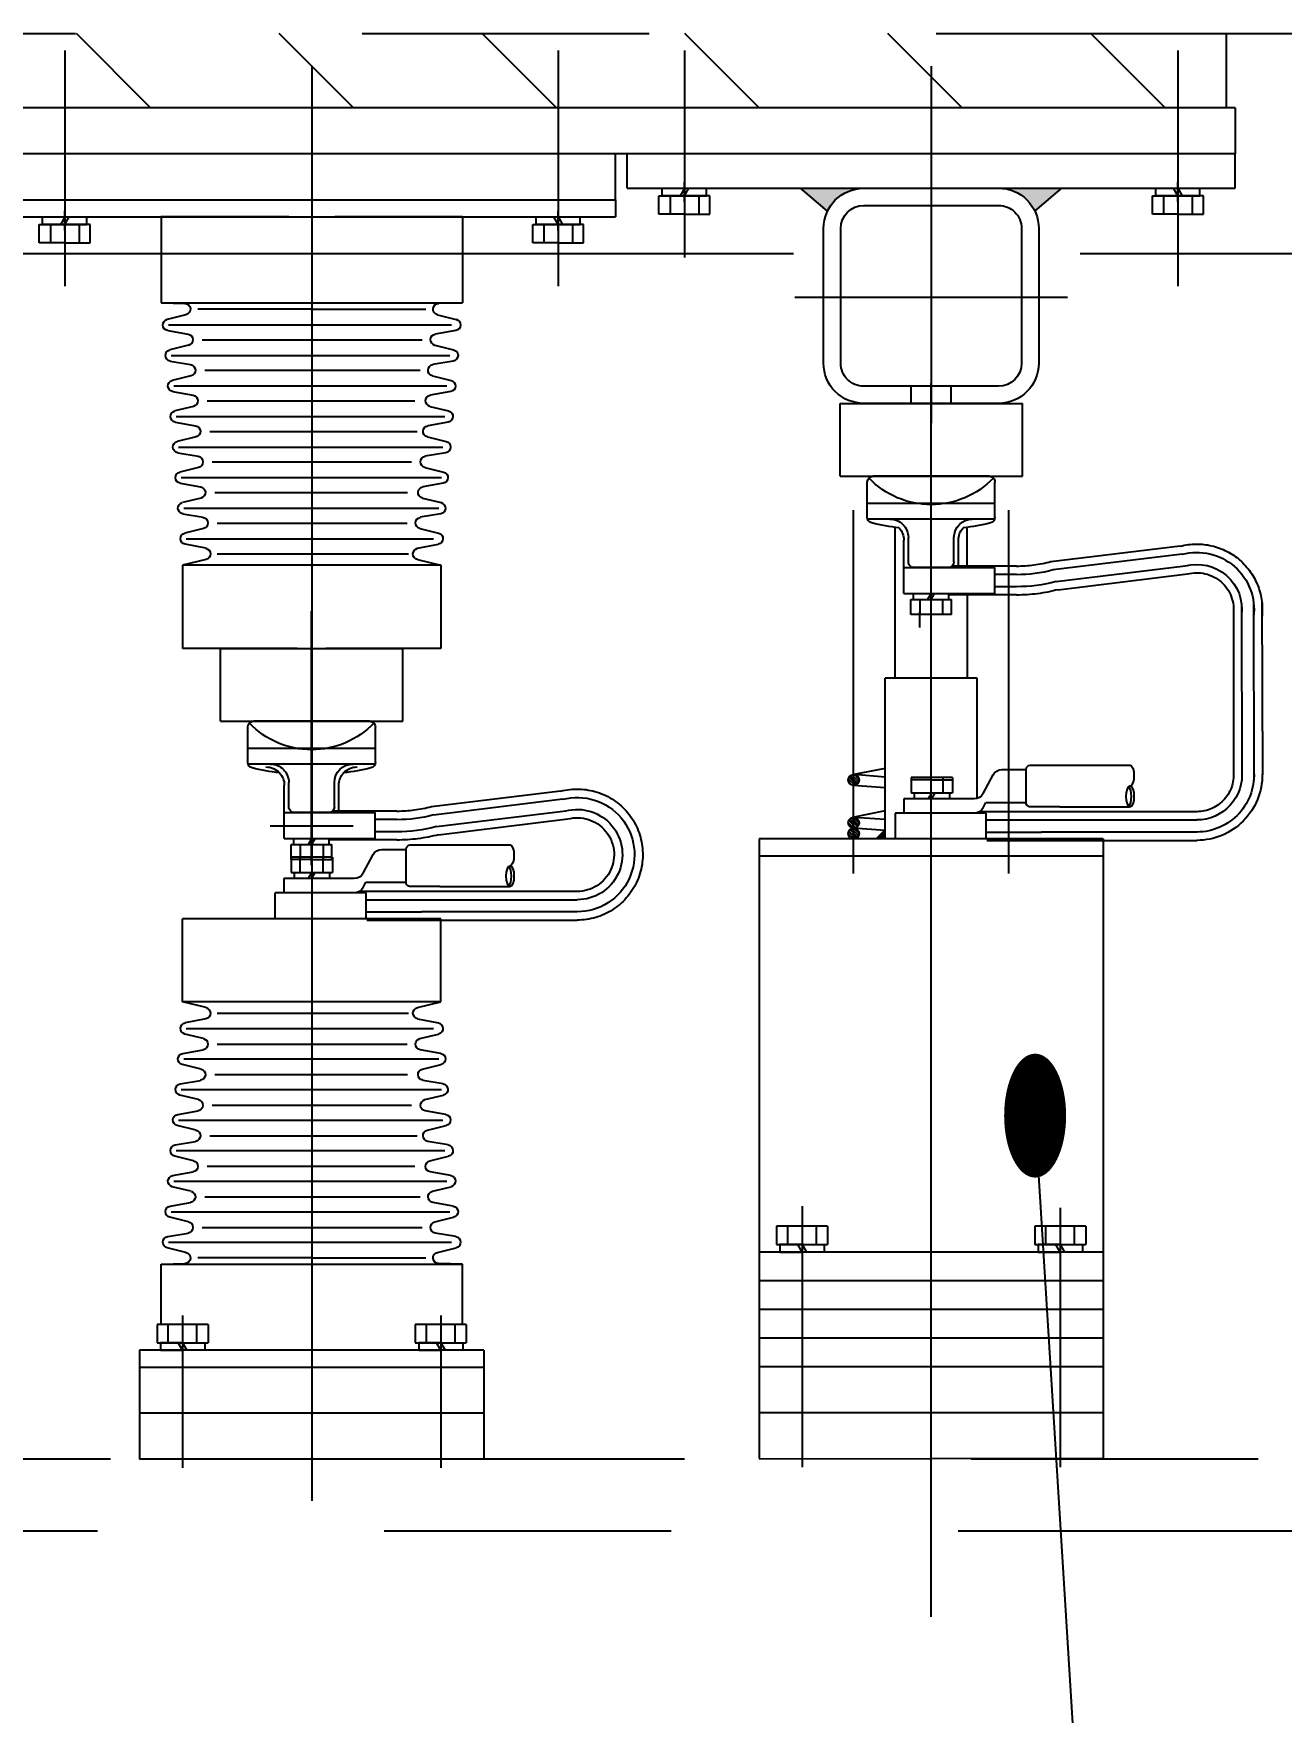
# Model space of a CAD drawing. Header units: millimetres. Extents: x 0 to 16800, y -462 to 11880.
# Drawn here: x 12037 to 12472, y 7563 to 8148 of the extents above; entities that cross this region are included whole.
import ezdxf
from ezdxf.enums import TextEntityAlignment as Align

# ---------------------------------------------------------------- set-up
doc = ezdxf.new("R2010")
doc.units = ezdxf.units.MM
doc.header["$LTSCALE"] = 400
for name, pattern in [('F', [0.75, 0.5, -0.25]), ('G', [2, 1.25, -0.25, 0.25, -0.25]), ('K', [2.5, 1.25, -0.25, 0.25, -0.25, 0.25, -0.25])]:
    doc.linetypes.add(name, pattern=pattern)
for name, color, linetype in [('01', 7, 'Continuous'), ('02', 1, 'Continuous'), ('04', 2, 'F'), ('05', 4, 'G'), ('07', 6, 'K')]:
    doc.layers.add(name, color=color, linetype=linetype)
doc.styles.get("Standard").update_dxf_attribs({"font": 'isocp', "width": 0.707, "bigfont": 'intecad.shx'})
pattern_1 = [(45, (10320.3668, 7437.4077), (-0.4490128, 0.4490128), [])]

# ---------------------------------------------------------------- blocks, each defined once
blk = doc.blocks.new('rererwer')
at = {"layer": '07', "color": 6, "linetype": 'K'}
for p, q in [((38520.37, 27235.39), (39434.37, 27235.39)), ((39815.77, 27210.09), (38453.53, 27210.09))]:
    blk.add_line(p, q, dxfattribs=at)
blk = doc.blocks.new('tfdfsdfsd')
at = {"layer": '07', "linetype": 'K'}
h = blk.add_hatch(dxfattribs=at)
h.set_pattern_fill('_USER', color=6, scale=50, angle=315, style=0, pattern_type=0)
h.set_pattern_definition([(315, (30481.223, 27548.505), (35.35534, 35.35534), [])])
h.paths.add_polyline_path([(36929.29, 33333, 0.00787), (36942.06, 33307.1), (37174.37, 33307.1), (37174.37, 33333)])
h.paths.add_polyline_path([(36942.06, 33307.1, -0.00787), (36929.29, 33333), (36107.37, 33333), (36107.37, 33307.1)])
h.paths.add_polyline_path([(38574.68, 33307.1, 0.00787), (38587.45, 33333), (38342.37, 33333), (38342.37, 33307.1)])
h.paths.add_polyline_path([(39409.37, 33307.1), (39409.37, 33333), (38587.45, 33333, -0.00787), (38574.68, 33307.1)])
at = {"layer": '07', "color": 6, "linetype": 'K'}
for p, q in [((35308.12, 33333), (40208.62, 33333)), ((39409.37, 33307.1), (39409.37, 33333)), ((39409.37, 33307.1), (37980.78, 33307.1)), ((37758.37, 33256.3), (39808.37, 33256.3))]:
    blk.add_line(p, q, dxfattribs=at)
blk = doc.blocks.new('*U142')
at = {"layer": '01'}
for p, q in [((-7.7, 2.6), (-7.7, 0)), ((0, 2.6), (-7.7, 2.6)), ((-7.7, 0), (0, 0)), ((0, 0), (-1.5, 2.6)), ((0, 2.6), (1.5, 0)), ((0, 2.6), (7.7, 2.6)), ((7.7, 0), (0, 0)), ((7.7, 2.6), (7.7, 0))]:
    blk.add_line(p, q, dxfattribs=at)
at = {"layer": '05'}
blk.add_line((0, 4.7), (0, -2.1), dxfattribs=at)
blk = doc.blocks.new('*U130')
at = {"layer": '01'}
for p, q in [((-7.7, 2.6), (-7.7, 0)), ((0, 2.6), (-7.7, 2.6)), ((-7.7, 0), (0, 0)), ((0, 0), (-1.5, 2.6)), ((0, 2.6), (1.5, 0)), ((0, 2.6), (7.7, 2.6)), ((7.7, 0), (0, 0)), ((7.7, 2.6), (7.7, 0))]:
    blk.add_line(p, q, dxfattribs=at)
at = {"layer": '05'}
blk.add_line((0, 4.7), (0, -2.1), dxfattribs=at)
blk = doc.blocks.new('RERER')
for points in [[(9217.63, 8085.82, -0.28969), (9230.27, 8093.82), (9208.27, 8093.82)], [(9289.92, 8085.82, 0.28969), (9277.27, 8093.82), (9299.27, 8093.82)], [(9269.77, 7870.22), (9269.77, 7867.02), (9272.97, 7867.02)]]:
    blk.add_hatch(color=256).paths.add_polyline_path(points)
at = {"layer": '02'}
h = blk.add_hatch(dxfattribs=at)
h.set_pattern_fill('LINE', color=256, scale=0.2, angle=45, style=0)
h.set_pattern_definition(pattern_1)
h.paths.add_polyline_path([(9280.77, 7889.44, 0.414214), (9278.89, 7887.56), (9280.77, 7887.56)])
h.paths.add_polyline_path([(9280.77, 7887.56), (9278.89, 7887.56, 0.414214), (9280.77, 7885.68)])
h.paths.add_polyline_path([(9280.77, 7889.44), (9280.77, 7887.56), (9282.65, 7887.56, 0.414214)])
h.paths.add_polyline_path([(9282.65, 7887.56), (9280.77, 7887.56), (9280.77, 7885.68, 0.414214)], flags=16)
h.paths.add_polyline_path([(9280.5, 7884.29), (9283.34, 7884.29), (9283.34, 7887.99), (9280.5, 7887.99)], flags=9)
h = blk.add_hatch(dxfattribs=at)
h.set_pattern_fill('LINE', color=256, scale=0.2, angle=45, style=0)
h.set_pattern_definition(pattern_1)
h.paths.add_polyline_path([(9280.77, 7874.54, 0.017381), (9280.64, 7874.53, 0.965832), (9280.77, 7870.78)])
h.paths.add_polyline_path([(9280.77, 7874.54), (9280.77, 7870.78, 1)])
h = blk.add_hatch(dxfattribs=at)
h.set_pattern_fill('LINE', color=256, scale=0.2, angle=45, style=0)
h.set_pattern_definition(pattern_1)
h.paths.add_polyline_path([(9280.77, 7870.77), (9280.46, 7870.75, 0.91941), (9280.77, 7867.02)])
h.paths.add_polyline_path([(9280.83, 7870.78), (9280.77, 7870.77), (9280.77, 7867.02, 0.985695)])
for p, q in [((9147.77, 8093.82), (9147.77, 8105.82)), ((9359.77, 8093.82), (9359.77, 8105.82)), ((9359.77, 8093.82), (9147.77, 8093.82)), ((9217.63, 8085.82), (9208.27, 8093.82)), ((9289.92, 8085.82), (9299.27, 8093.82)), ((9277.27, 8087.82), (9230.27, 8087.82)), ((9417.17, 8083.82), (9461.67, 8083.82)), ((9417.17, 8083.82), (9417.17, 8053.82)), ((9477.67, 8083.82), (9522.17, 8083.82)), ((9477.77, 8083.82), (9522.27, 8083.82)), ((9522.17, 8083.82), (9522.17, 8053.82)), ((9216.27, 8079.82), (9216.27, 8032.82)), ((9222.27, 8079.82), (9222.27, 8032.82)), ((9285.27, 8032.82), (9285.27, 8079.82)), ((9291.27, 8032.82), (9291.27, 8079.82)), ((9469.67, 8053.82), (9417.17, 8053.82)), ((9417.17, 8053.82), (9425.42, 8053.65)), ((9469.67, 8051.65), (9429.93, 8051.65)), ((9522.17, 8053.82), (9469.67, 8053.82)), ((9469.67, 8051.65), (9509.42, 8051.65)), ((9522.17, 8053.82), (9513.93, 8053.65)), ((9425.85, 8049.7), (9419.34, 8048.12)), ((9469.67, 8046.18), (9421, 8046.18)), ((9519.54, 8046.18), (9469.67, 8046.18)), ((9513.5, 8049.7), (9520.01, 8048.12)), ((9419.47, 8044.21), (9426.59, 8042.97)), ((9507.83, 8041), (9431.21, 8041)), ((9519.88, 8044.21), (9512.75, 8042.97)), ((9426.72, 8039.06), (9420.21, 8037.48)), ((9518.67, 8035.53), (9421.52, 8035.53)), ((9512.62, 8039.06), (9519.14, 8037.48)), ((9420.34, 8033.56), (9427.47, 8032.33)), ((9427.6, 8028.41), (9421.08, 8026.83)), ((9506.96, 8030.36), (9431.9, 8030.36)), ((9511.75, 8028.41), (9518.27, 8026.83)), ((9519.01, 8033.56), (9511.88, 8032.33)), ((9230.27, 8024.82), (9277.27, 8024.82)), ((9421.21, 8022.92), (9428.34, 8021.68)), ((9517.79, 8024.89), (9422.54, 8024.89)), ((9518.14, 8022.92), (9511.01, 8021.68)), ((9253.77, 8018.82), (9221.97, 8018.82)), ((9221.97, 7993.42), (9221.97, 8018.82)), ((9230.27, 8018.82), (9277.27, 8018.82)), ((9285.47, 8018.82), (9253.77, 8018.82)), ((9285.47, 7993.42), (9285.47, 8018.82)), ((9428.47, 8017.77), (9421.96, 8016.19)), ((9506.08, 8019.71), (9433.76, 8019.71)), ((9510.88, 8017.77), (9517.39, 8016.19)), ((9422.09, 8012.27), (9429.21, 8011.04)), ((9516.92, 8014.24), (9423.26, 8014.24)), ((9517.26, 8012.27), (9510.13, 8011.04)), ((9429.35, 8007.12), (9422.83, 8005.54)), ((9505.21, 8009.07), (9432.89, 8009.07)), ((9510, 8007.12), (9516.52, 8005.54)), ((9422.96, 8001.63), (9430.09, 8000.39)), ((9516.05, 8003.6), (9423.94, 8003.6)), ((9516.39, 8001.63), (9509.26, 8000.39)), ((9285.47, 7993.42), (9221.97, 7993.42)), ((9430.22, 7996.48), (9423.7, 7994.9)), ((9504.34, 7998.42), (9434.87, 7998.42)), ((9509.13, 7996.48), (9515.65, 7994.9)), ((9423.83, 7990.98), (9430.96, 7989.75)), ((9515.17, 7992.96), (9424.45, 7992.96)), ((9503.46, 7987.78), (9436.28, 7987.78)), ((9515.52, 7990.98), (9508.39, 7989.75)), ((9431.09, 7985.84), (9424.58, 7984.25)), ((9514.3, 7982.31), (9425.42, 7982.31)), ((9508.26, 7985.84), (9514.77, 7984.25)), ((9424.71, 7980.34), (9431.84, 7979.11)), ((9502.59, 7977.13), (9436.38, 7977.13)), ((9514.64, 7980.34), (9507.51, 7979.11)), ((9431.97, 7975.19), (9425.45, 7973.61)), ((9432.76, 7968.31), (9425.54, 7969.7)), ((9513.43, 7971.67), (9427.28, 7971.67)), ((9506.59, 7968.31), (9513.81, 7969.7)), ((9507.38, 7975.19), (9513.9, 7973.61)), ((9432.85, 7964.4), (9424.67, 7962.42)), ((9502.59, 7966.4), (9435.98, 7966.4)), ((9506.5, 7964.4), (9514.67, 7962.42)), ((9424.67, 7962.42), (9514.67, 7962.42)), ((9424.67, 7962.42), (9424.67, 7933.42)), ((9514.67, 7962.42), (9514.67, 7933.42)), ((9424.67, 7933.42), (9464.72, 7933.42)), ((9469.72, 7933.42), (9437.92, 7933.42)), ((9437.92, 7908.02), (9437.92, 7933.42)), ((9501.42, 7933.42), (9469.72, 7933.42)), ((9474.72, 7933.42), (9514.67, 7933.42)), ((9501.42, 7908.02), (9501.42, 7933.42)), ((9237.77, 7923.02), (9253.77, 7923.02)), ((9253.77, 7923.02), (9269.77, 7923.02)), ((9501.42, 7908.02), (9437.92, 7908.02)), ((9269.77, 7891.62), (9280.77, 7889.44)), ((9269.77, 7888.6), (9280.63, 7889.43)), ((9269.77, 7884.82), (9280.92, 7885.68)), ((9269.77, 7876.76), (9281.14, 7874.5)), ((9269.77, 7873.78), (9280.64, 7874.53)), ((9269.77, 7870.01), (9280.91, 7870.78)), ((9272.97, 7867.02), (9269.77, 7870.22)), ((9424.67, 7839.22), (9514.67, 7839.22)), ((9424.67, 7810.22), (9424.67, 7839.22)), ((9514.67, 7810.22), (9514.67, 7839.22)), ((9424.67, 7810.22), (9514.67, 7810.22)), ((9432.85, 7808.23), (9424.67, 7810.22)), ((9502.59, 7806.24), (9435.98, 7806.24)), ((9506.5, 7808.23), (9514.67, 7810.22)), ((9432.76, 7804.33), (9425.54, 7802.93)), ((9513.43, 7800.97), (9427.28, 7800.97)), ((9506.59, 7804.33), (9513.81, 7802.93)), ((9431.97, 7797.44), (9425.45, 7799.02)), ((9502.59, 7795.5), (9436.38, 7795.5)), ((9507.38, 7797.44), (9513.9, 7799.02)), ((9431.09, 7786.8), (9424.58, 7788.38)), ((9424.71, 7792.29), (9431.84, 7793.53)), ((9514.3, 7790.32), (9425.42, 7790.32)), ((9514.64, 7792.29), (9507.51, 7793.53)), ((9508.26, 7786.8), (9514.77, 7788.38)), ((9423.83, 7781.65), (9430.96, 7782.88)), ((9503.46, 7784.86), (9436.28, 7784.86)), ((9515.52, 7781.65), (9508.39, 7782.88)), ((9430.22, 7776.15), (9423.7, 7777.74)), ((9515.17, 7779.68), (9424.45, 7779.68)), ((9509.13, 7776.15), (9515.65, 7777.74)), ((9422.96, 7771.01), (9430.09, 7772.24)), ((9504.34, 7774.21), (9434.87, 7774.21)), ((9516.39, 7771.01), (9509.26, 7772.24)), ((9429.35, 7765.51), (9422.83, 7767.09)), ((9516.05, 7769.03), (9423.94, 7769.03)), ((9510, 7765.51), (9516.52, 7767.09)), ((9422.09, 7760.36), (9429.21, 7761.6)), ((9505.21, 7763.57), (9432.89, 7763.57)), ((9517.26, 7760.36), (9510.13, 7761.6)), ((9428.47, 7754.86), (9421.96, 7756.45)), ((9516.92, 7758.39), (9423.26, 7758.39)), ((9510.88, 7754.86), (9517.39, 7756.45)), ((9421.21, 7749.72), (9428.34, 7750.95)), ((9517.79, 7747.75), (9422.54, 7747.75)), ((9506.08, 7752.92), (9433.76, 7752.92)), ((9518.14, 7749.72), (9511.01, 7750.95)), ((9427.6, 7744.22), (9421.08, 7745.8)), ((9506.96, 7742.28), (9431.9, 7742.28)), ((9511.75, 7744.22), (9518.27, 7745.8)), ((9420.34, 7739.07), (9427.47, 7740.31)), ((9518.67, 7737.1), (9421.52, 7737.1)), ((9519.01, 7739.07), (9511.88, 7740.31)), ((9426.72, 7733.58), (9420.21, 7735.16)), ((9507.83, 7731.63), (9431.21, 7731.63)), ((9512.62, 7733.58), (9519.14, 7735.16)), ((9425.85, 7722.93), (9419.34, 7724.51)), ((9419.47, 7728.43), (9426.59, 7729.66)), ((9469.67, 7726.46), (9421, 7726.46)), ((9519.54, 7726.46), (9469.67, 7726.46)), ((9519.88, 7728.43), (9512.75, 7729.66)), ((9513.5, 7722.93), (9520.01, 7724.51)), ((9417.17, 7718.82), (9425.42, 7718.99)), ((9469.67, 7718.82), (9417.17, 7718.82)), ((9417.17, 7697.82), (9417.17, 7718.82)), ((9469.67, 7720.99), (9429.93, 7720.99)), ((9469.67, 7720.99), (9509.42, 7720.99)), ((9522.17, 7718.82), (9469.67, 7718.82)), ((9522.17, 7718.82), (9513.93, 7718.99)), ((9522.17, 7697.82), (9522.17, 7718.82)), ((9417.17, 7688.82), (9461.67, 7688.82)), ((9477.67, 7688.82), (9522.17, 7688.82))]:
    blk.add_line(p, q)
at = {"ltscale": 0.75}
for p, q in [((9224, 7959.22), (9231.6, 7959.22)), ((9263.3, 7961.62), (9231.6, 7961.62)), ((9231.6, 7955.02), (9224, 7955.02)), ((9263.3, 7952.62), (9231.6, 7952.62)), ((9202.91, 7892.72), (9184.42, 7892.72)), ((9219.25, 7892.72), (9202.91, 7892.72)), ((9220.65, 7879.61), (9220.65, 7891.32)), ((9229.11, 7891.18), (9220.65, 7891.18)), ((9235.68, 7882.86), (9232.2, 7889.34)), ((9208.93, 7878.21), (9184.42, 7878.21)), ((9208.93, 7878.21), (9219.25, 7878.21)), ((9234.66, 7879.75), (9220.65, 7879.75)), ((9234.57, 7876.02), (9266.27, 7876.02)), ((9235.68, 7877.86), (9234.66, 7879.75)), ((9238.76, 7881.02), (9263.35, 7881.02)), ((9263.35, 7881.02), (9263.35, 7876.02)), ((9479.25, 7876.22), (9447.55, 7876.22)), ((9234.57, 7873.62), (9215.31, 7873.62)), ((9439.95, 7873.82), (9447.55, 7873.82)), ((9234.57, 7869.42), (9215.31, 7869.42)), ((9419.01, 7864.92), (9400.52, 7864.92)), ((9435.35, 7864.92), (9419.01, 7864.92)), ((9447.55, 7869.62), (9439.95, 7869.62)), ((9479.25, 7867.22), (9447.55, 7867.22)), ((9436.75, 7851.81), (9436.75, 7863.52)), ((9445.21, 7863.38), (9436.75, 7863.38)), ((9451.78, 7855.06), (9448.3, 7861.54)), ((9454.86, 7853.22), (9479.45, 7853.22)), ((9479.45, 7853.22), (9479.45, 7848.22)), ((9425.03, 7850.41), (9400.52, 7850.41)), ((9425.03, 7850.41), (9435.35, 7850.41)), ((9450.76, 7851.95), (9436.75, 7851.95)), ((9450.67, 7848.22), (9482.37, 7848.22)), ((9451.78, 7850.06), (9450.76, 7851.95)), ((9450.67, 7845.82), (9431.41, 7845.82)), ((9450.67, 7841.62), (9431.41, 7841.62))]:
    blk.add_line(p, q, dxfattribs=at)
for centre, radius, start, end in [((9230.27, 8079.82), 14, 90, 180), ((9277.27, 8079.82), 14, 0, 90), ((9230.27, 8079.82), 8, 90, 180), ((9277.27, 8079.82), 8, 0, 90), ((9425.38, 8051.65), 2, 283.64408, 88.81524), ((9513.97, 8051.65), 2, 91.18476, 256.35592), ((9419.81, 8046.18), 2, 103.64408, 260.17161), ((9519.54, 8046.18), 2, 279.82839, 76.35592), ((9426.25, 8041), 2, 283.64408, 80.17161), ((9513.1, 8041), 2, 99.82839, 256.35592), ((9420.68, 8035.53), 2, 103.64408, 260.17161), ((9518.67, 8035.53), 2, 279.82839, 76.35592), ((9230.27, 8032.82), 14, 180, 270), ((9230.27, 8032.82), 8, 180, 270), ((9277.27, 8032.82), 14, 270, 0), ((9277.27, 8032.82), 8, 270, 0), ((9427.13, 8030.36), 2, 283.64408, 80.17161), ((9512.22, 8030.36), 2, 99.82839, 256.35592), ((9421.56, 8024.89), 2, 103.64408, 260.17161), ((9517.79, 8024.89), 2, 279.82839, 76.35592), ((9428, 8019.71), 2, 283.64408, 80.17161), ((9511.35, 8019.71), 2, 99.82839, 256.35592), ((9422.43, 8014.24), 2, 103.64408, 260.17161), ((9428.87, 8009.07), 2, 283.64408, 80.17161), ((9510.48, 8009.07), 2, 99.82839, 256.35592), ((9516.92, 8014.24), 2, 279.82839, 76.35592), ((9423.3, 8003.6), 2, 103.64408, 260.17161), ((9516.05, 8003.6), 2, 279.82839, 76.35592), ((9429.75, 7998.42), 2, 283.64408, 80.17161), ((9509.6, 7998.42), 2, 99.82839, 256.35592), ((9424.18, 7992.96), 2, 103.64408, 260.17161), ((9515.17, 7992.96), 2, 279.82839, 76.35592), ((9430.62, 7987.78), 2, 283.64408, 80.17161), ((9508.73, 7987.78), 2, 99.82839, 256.35592), ((9425.05, 7982.31), 2, 103.64408, 260.17161), ((9514.3, 7982.31), 2, 279.82839, 76.35592), ((9431.49, 7977.13), 2, 283.64408, 80.17161), ((9507.86, 7977.13), 2, 99.82839, 256.35592), ((9425.92, 7971.67), 2, 103.64408, 259.07308), ((9513.43, 7971.67), 2, 280.92692, 76.35592), ((9432.38, 7966.35), 2, 283.64408, 79.07308), ((9506.97, 7966.35), 2, 100.92692, 256.35592), ((9280.77, 7887.56), 1.88, 270, 90), ((9280.77, 7872.66), 1.88, 270, 93.98306), ((9280.77, 7868.9), 1.88, 270, 88.34903), ((9432.38, 7806.29), 2, 280.92692, 76.35592), ((9506.97, 7806.29), 2, 103.64408, 259.07308), ((9425.92, 7800.97), 2, 100.92692, 256.35592), ((9513.43, 7800.97), 2, 283.64408, 79.07308), ((9431.49, 7795.5), 2, 279.82839, 76.35592), ((9507.86, 7795.5), 2, 103.64408, 260.17161), ((9425.05, 7790.32), 2, 99.82839, 256.35592), ((9514.3, 7790.32), 2, 283.64408, 80.17161), ((9430.62, 7784.86), 2, 279.82839, 76.35592), ((9508.73, 7784.86), 2, 103.64408, 260.17161), ((9424.18, 7779.68), 2, 99.82839, 256.35592), ((9515.17, 7779.68), 2, 283.64408, 80.17161), ((9423.3, 7769.03), 2, 99.82839, 256.35592), ((9429.75, 7774.21), 2, 279.82839, 76.35592), ((9509.6, 7774.21), 2, 103.64408, 260.17161), ((9516.05, 7769.03), 2, 283.64408, 80.17161), ((9428.87, 7763.57), 2, 279.82839, 76.35592), ((9510.48, 7763.57), 2, 103.64408, 260.17161), ((9422.43, 7758.39), 2, 99.82839, 256.35592), ((9516.92, 7758.39), 2, 283.64408, 80.17161), ((9428, 7752.92), 2, 279.82839, 76.35592), ((9511.35, 7752.92), 2, 103.64408, 260.17161), ((9421.56, 7747.75), 2, 99.82839, 256.35592), ((9517.79, 7747.75), 2, 283.64408, 80.17161), ((9427.13, 7742.28), 2, 279.82839, 76.35592), ((9512.22, 7742.28), 2, 103.64408, 260.17161), ((9420.68, 7737.1), 2, 99.82839, 256.35592), ((9518.67, 7737.1), 2, 283.64408, 80.17161), ((9426.25, 7731.63), 2, 279.82839, 76.35592), ((9513.1, 7731.63), 2, 103.64408, 260.17161), ((9419.81, 7726.46), 2, 99.82839, 256.35592), ((9519.54, 7726.46), 2, 283.64408, 80.17161), ((9425.38, 7720.99), 2, 271.18476, 76.35592), ((9513.97, 7720.99), 2, 103.64408, 268.81524)]:
    blk.add_arc(centre, radius, start, end)
for centre, radius, start, end in [((9161.18, 7946.96), 19.94, 75.27176, 187.21158), ((9161.18, 7946.96), 15.74, 75.27176, 187.2613), ((9224, 8009.12), 50, 255.27176, 270), ((9224, 8009.12), 54.2, 255.27176, 270), ((9161.18, 7889.36), 19.94, 174.64923, 270), ((9161.18, 7889.36), 15.74, 174.30264, 270), ((9219.25, 7891.32), 1.4, 0, 90), ((9229.11, 7887.68), 3.5, 28.27589, 90), ((9238.76, 7884.52), 3.5, 208.27589, 270), ((9219.25, 7879.61), 1.4, 270, 0), ((9238.76, 7879.52), 3.5, 208.27589, 270), ((9377.13, 7861.56), 19.94, 75.27176, 270), ((9377.13, 7861.56), 15.74, 75.27176, 270), ((9439.95, 7923.72), 54.2, 255.27176, 270), ((9439.95, 7923.72), 50, 255.27176, 270), ((9435.35, 7863.52), 1.4, 0, 90), ((9445.21, 7859.88), 3.5, 28.27589, 90), ((9454.86, 7856.72), 3.5, 208.27589, 270), ((9435.35, 7851.81), 1.4, 270, 0), ((9454.86, 7851.72), 3.5, 208.27589, 270)]:
    blk.add_arc(centre, radius, start, end, dxfattribs=at)
for centre in [(9184.42, 7889.09), (9400.52, 7861.29)]:
    blk.add_ellipse(centre, major_axis=(0, -3.63), ratio=0.371048, start_param=3.141593, end_param=6.283185, dxfattribs=at)
at = {"ltscale": 0.75, "extrusion": (0, 0, -1)}
for centre in [(9184.42, 7881.84), (9400.52, 7854.04)]:
    blk.add_ellipse(centre, major_axis=(0, -3.63), ratio=0.371048, dxfattribs=at)
for centre in [(9185.31, 7881.84), (9401.41, 7854.04)]:
    blk.add_ellipse(centre, major_axis=(0, 3.63), ratio=0.371048, start_param=3.48017, end_param=5.944608, dxfattribs=at)
at = {"layer": '01', "color": 7, "linetype": 'Continuous'}
for p, q in [((9147.77, 8121.82), (10223.77, 8121.82)), ((9147.77, 8105.82), (10007.77, 8105.82)), ((9363.77, 8089.82), (9363.77, 8105.82)), ((9469.77, 8089.82), (9363.77, 8089.82)), ((9575.77, 8089.82), (9469.77, 8089.82)), ((9469.77, 8083.82), (9363.77, 8083.82)), ((9575.77, 8083.82), (9469.77, 8083.82)), ((9231.52, 7983.89), (9276.02, 7983.89)), ((9231.61, 7978.52), (9275.94, 7978.52)), ((9241.27, 7962.12), (9241.27, 7975.6)), ((9266.27, 7923.02), (9266.27, 7975.6)), ((9245.82, 7963.62), (9245.82, 7972.12)), ((9261.72, 7963.62), (9261.72, 7972.12)), ((9247.82, 7961.62), (9259.72, 7961.62)), ((9241.27, 7952.12), (9241.27, 7923.02)), ((9237.77, 7881.16), (9237.77, 7923.02)), ((9269.77, 7867.02), (9269.77, 7923.02)), ((9447.47, 7898.49), (9491.97, 7898.49)), ((9447.56, 7893.12), (9491.89, 7893.12)), ((9461.77, 7878.22), (9461.77, 7886.72)), ((9477.67, 7878.22), (9477.67, 7886.72)), ((9463.77, 7876.22), (9475.67, 7876.22))]:
    blk.add_line(p, q, dxfattribs=at)
at = {"layer": '01'}
for p, q in [((9147.77, 8121.82), (9147.77, 8105.82)), ((9160.07, 8091.22), (9160.07, 8093.82)), ((9167.77, 8093.82), (9166.27, 8091.22)), ((9167.77, 8091.22), (9169.28, 8093.82)), ((9175.47, 8091.22), (9175.47, 8093.82)), ((9332.07, 8091.22), (9332.07, 8093.82)), ((9339.77, 8091.22), (9338.27, 8093.82)), ((9339.77, 8093.82), (9341.28, 8091.22)), ((9347.47, 8091.22), (9347.47, 8093.82)), ((9158.89, 8091.22), (9167.77, 8091.22)), ((9158.89, 8084.82), (9158.89, 8091.22)), ((9167.77, 8091.22), (9160.07, 8091.22)), ((9162.77, 8091.22), (9162.77, 8084.82)), ((9167.77, 8091.22), (9175.47, 8091.22)), ((9176.66, 8091.22), (9167.77, 8091.22)), ((9172.77, 8091.22), (9172.77, 8084.82)), ((9176.66, 8084.82), (9176.66, 8091.22)), ((9330.89, 8091.22), (9339.77, 8091.22)), ((9330.89, 8084.82), (9330.89, 8091.22)), ((9339.77, 8091.22), (9332.07, 8091.22)), ((9334.77, 8091.22), (9334.77, 8084.82)), ((9348.66, 8091.22), (9339.77, 8091.22)), ((9339.77, 8091.22), (9347.47, 8091.22)), ((9344.77, 8091.22), (9344.77, 8084.82)), ((9348.66, 8084.82), (9348.66, 8091.22)), ((9363.77, 8089.82), (9363.77, 8083.82)), ((9167.77, 8084.82), (9158.89, 8084.82)), ((9167.77, 8084.82), (9176.66, 8084.82)), ((9339.77, 8084.82), (9330.89, 8084.82)), ((9339.77, 8084.82), (9348.66, 8084.82)), ((9374.89, 8074.82), (9374.89, 8081.22)), ((9374.89, 8081.22), (9383.77, 8081.22)), ((9376.07, 8081.22), (9376.07, 8083.82)), ((9383.77, 8081.22), (9376.07, 8081.22)), ((9378.77, 8081.22), (9378.77, 8074.82)), ((9383.77, 8083.82), (9382.27, 8081.22)), ((9383.77, 8081.22), (9385.28, 8083.82)), ((9392.66, 8081.22), (9383.77, 8081.22)), ((9383.77, 8081.22), (9391.47, 8081.22)), ((9388.77, 8081.22), (9388.77, 8074.82)), ((9391.47, 8081.22), (9391.47, 8083.82)), ((9392.66, 8074.82), (9392.66, 8081.22)), ((9546.89, 8081.22), (9555.77, 8081.22)), ((9546.89, 8074.82), (9546.89, 8081.22)), ((9548.07, 8081.22), (9548.07, 8083.82)), ((9555.77, 8081.22), (9548.07, 8081.22)), ((9550.77, 8081.22), (9550.77, 8074.82)), ((9555.77, 8081.22), (9554.27, 8083.82)), ((9555.77, 8083.82), (9557.28, 8081.22)), ((9555.77, 8081.22), (9563.47, 8081.22)), ((9564.66, 8081.22), (9555.77, 8081.22)), ((9560.77, 8081.22), (9560.77, 8074.82)), ((9563.47, 8081.22), (9563.47, 8083.82)), ((9564.66, 8074.82), (9564.66, 8081.22)), ((9383.77, 8074.82), (9374.89, 8074.82)), ((9383.77, 8074.82), (9392.66, 8074.82)), ((9555.77, 8074.82), (9546.89, 8074.82)), ((9555.77, 8074.82), (9564.66, 8074.82)), ((9233.52, 7993.42), (9274.02, 7993.42)), ((9231.52, 7979.09), (9231.52, 7991.42)), ((9276.02, 7979.09), (9276.02, 7991.42)), ((9244.27, 7962.12), (9244.27, 7971.12)), ((9263.27, 7957.72), (9263.27, 7971.12)), ((9166.25, 7966.25), (9211.29, 7960.76)), ((9210.22, 7956.7), (9165.18, 7962.19)), ((9141.4, 7949.52), (9141.32, 7887.55)), ((9145.56, 7948.98), (9145.51, 7887.83)), ((9246.67, 7945.22), (9260.87, 7945.22)), ((9447.47, 7893.69), (9447.47, 7906.02)), ((9449.47, 7908.02), (9489.97, 7908.02)), ((9491.97, 7893.69), (9491.97, 7906.02)), ((9460.22, 7876.72), (9460.22, 7885.72)), ((9479.22, 7872.32), (9479.22, 7885.72)), ((9266.27, 7876.02), (9266.27, 7867.02)), ((9426.17, 7871.3), (9381.13, 7876.79)), ((9382.2, 7880.85), (9427.24, 7875.36)), ((9215.31, 7873.62), (9161.03, 7873.62)), ((9161.03, 7869.42), (9215.31, 7869.42)), ((9193.77, 7867.02), (9193.77, 7651.02)), ((9193.77, 7867.02), (9313.77, 7867.02)), ((9313.77, 7867.02), (9313.77, 7651.02)), ((9193.77, 7861.02), (9313.77, 7861.02)), ((9431.41, 7845.82), (9377.13, 7845.82)), ((9377.13, 7841.62), (9431.41, 7841.62)), ((9193.77, 7723.02), (9313.77, 7723.02)), ((9193.77, 7713.02), (9313.77, 7713.02)), ((9193.77, 7703.02), (9313.77, 7703.02)), ((9193.77, 7693.02), (9313.77, 7693.02)), ((9409.67, 7688.82), (9529.67, 7688.82)), ((9409.67, 7688.82), (9409.67, 7650.82)), ((9529.67, 7688.82), (9529.67, 7650.82)), ((9193.77, 7683.02), (9313.77, 7683.02)), ((9409.67, 7682.82), (9529.67, 7682.82)), ((9193.77, 7667.02), (9313.77, 7667.02)), ((9409.67, 7666.82), (9529.67, 7666.82)), ((9193.77, 7651.02), (9313.77, 7650.82)), ((9409.67, 7650.82), (9529.67, 7650.82))]:
    blk.add_line(p, q, dxfattribs=at)
at = {"layer": '01', "ltscale": 0.75}
for p, q in [((9231.6, 7952.62), (9231.6, 7961.62)), ((9263.3, 7952.62), (9263.3, 7961.62)), ((9247.62, 7950.52), (9247.62, 7952.62)), ((9253.77, 7950.52), (9252.56, 7952.62)), ((9253.77, 7952.62), (9254.99, 7950.52)), ((9259.92, 7950.52), (9259.92, 7952.62)), ((9260.87, 7950.52), (9246.67, 7950.52)), ((9246.67, 7945.22), (9246.67, 7950.52)), ((9249.77, 7950.52), (9249.77, 7945.22)), ((9257.77, 7950.52), (9257.77, 7945.22)), ((9260.87, 7945.22), (9260.87, 7950.52)), ((9257.72, 7940.72), (9257.72, 7946.02)), ((9246.38, 7888.42), (9246.38, 7883.12)), ((9246.38, 7888.42), (9260.76, 7888.42)), ((9249.57, 7883.12), (9249.57, 7888.42)), ((9260.76, 7888.42), (9260.76, 7883.12)), ((9260.76, 7883.12), (9246.38, 7883.12)), ((9253.62, 7887.62), (9246.52, 7887.62)), ((9247.42, 7883.12), (9247.42, 7881.02)), ((9253.57, 7881.02), (9252.36, 7883.12)), ((9253.57, 7883.12), (9254.79, 7881.02)), ((9253.62, 7887.62), (9260.72, 7887.62)), ((9259.72, 7883.12), (9259.72, 7881.02)), ((9234.57, 7867.02), (9234.57, 7876.02)), ((9447.55, 7867.22), (9447.55, 7876.22)), ((9479.25, 7867.22), (9479.25, 7876.22)), ((9476.82, 7865.12), (9462.62, 7865.12)), ((9462.62, 7859.82), (9462.62, 7865.12)), ((9463.57, 7865.12), (9463.57, 7867.22)), ((9465.72, 7865.12), (9465.72, 7859.82)), ((9469.72, 7865.12), (9468.51, 7867.22)), ((9469.72, 7867.22), (9470.94, 7865.12)), ((9473.72, 7865.12), (9473.72, 7859.82)), ((9475.87, 7865.12), (9475.87, 7867.22)), ((9476.82, 7859.82), (9476.82, 7865.12)), ((9462.48, 7860.62), (9476.86, 7860.62)), ((9462.48, 7860.62), (9462.48, 7855.32)), ((9469.72, 7859.82), (9462.62, 7859.82)), ((9465.67, 7855.32), (9465.67, 7860.62)), ((9469.72, 7859.82), (9476.82, 7859.82)), ((9473.67, 7855.32), (9473.67, 7860.62)), ((9476.86, 7860.62), (9476.86, 7855.32)), ((9476.86, 7855.32), (9462.48, 7855.32)), ((9463.52, 7855.32), (9463.52, 7853.22)), ((9469.67, 7853.22), (9468.46, 7855.32)), ((9469.67, 7855.32), (9470.89, 7853.22)), ((9475.82, 7855.32), (9475.82, 7853.22)), ((9450.67, 7839.22), (9450.67, 7848.22)), ((9482.37, 7839.22), (9482.37, 7848.22)), ((9199.89, 7732.02), (9217.66, 7732.02)), ((9199.89, 7732.02), (9199.89, 7725.62)), ((9203.77, 7725.62), (9203.77, 7732.02)), ((9213.77, 7725.62), (9213.77, 7732.02)), ((9217.66, 7732.02), (9217.66, 7725.62)), ((9289.89, 7732.02), (9289.89, 7725.62)), ((9289.89, 7732.02), (9307.66, 7732.02)), ((9293.77, 7725.62), (9293.77, 7732.02)), ((9303.77, 7725.62), (9303.77, 7732.02)), ((9307.66, 7732.02), (9307.66, 7725.62)), ((9217.66, 7725.62), (9199.89, 7725.62)), ((9307.66, 7725.62), (9289.89, 7725.62)), ((9415.79, 7697.82), (9433.56, 7697.82)), ((9415.79, 7697.82), (9415.79, 7691.42)), ((9419.67, 7691.42), (9419.67, 7697.82)), ((9429.67, 7691.42), (9429.67, 7697.82)), ((9433.56, 7697.82), (9433.56, 7691.42)), ((9505.79, 7697.82), (9505.79, 7691.42)), ((9505.79, 7697.82), (9523.56, 7697.82)), ((9509.67, 7691.42), (9509.67, 7697.82)), ((9519.67, 7691.42), (9519.67, 7697.82)), ((9523.56, 7697.82), (9523.56, 7691.42)), ((9433.56, 7691.42), (9415.79, 7691.42)), ((9523.56, 7691.42), (9505.79, 7691.42))]:
    blk.add_line(p, q, dxfattribs=at)
at = {"layer": '01'}
for centre, radius, start, end in [((9233.52, 7991.42), 2, 90, 180), ((9274.02, 7991.42), 2, 0, 90), ((9253.77, 8013.51), 29.98, 223.67424, 316.32576), ((9233.52, 7979.09), 2, 180, 256.73965), ((9253.77, 8065.02), 90.28, 256.73965, 262.89454), ((9253.77, 8065.02), 90.28, 277.10546, 283.26035), ((9274.02, 7979.09), 2, 283.26035, 0), ((9269.67, 7971.12), 6.4, 137.68299, 180), ((9449.47, 7906.02), 2, 90, 180), ((9469.72, 7928.11), 29.98, 223.67424, 316.32576), ((9489.97, 7906.02), 2, 0, 90), ((9449.47, 7893.69), 2, 180, 256.73965), ((9489.97, 7893.69), 2, 283.26035, 0), ((9469.72, 7979.62), 90.28, 256.73965, 262.89454), ((9485.62, 7885.72), 6.4, 137.68299, 180), ((9469.72, 7979.62), 90.28, 277.10546, 283.26035)]:
    blk.add_arc(centre, radius, start, end, dxfattribs=at)
at = {"layer": '01', "color": 7, "linetype": 'Continuous'}
for centre, radius, start, end in [((9239.42, 7972.12), 6.4, 0, 90), ((9268.12, 7972.12), 6.4, 90, 180), ((9237.87, 7971.12), 6.4, 0, 42.31701), ((9247.82, 7963.62), 2, 180, 270), ((9259.72, 7963.62), 2, 270, 0), ((9280.77, 7887.56), 1.88, 90, 270), ((9453.82, 7885.72), 6.4, 42.31701, 90), ((9455.37, 7886.72), 6.4, 0, 90), ((9453.82, 7885.72), 6.4, 0, 42.31701), ((9484.07, 7886.72), 6.4, 90, 180), ((9485.62, 7885.72), 6.4, 90, 137.68299), ((9463.77, 7878.22), 2, 180, 270), ((9475.67, 7878.22), 2, 270, 0), ((9280.77, 7872.66), 1.88, 91.65097, 270), ((9280.77, 7868.9), 1.88, 91.65097, 270)]:
    blk.add_arc(centre, radius, start, end, dxfattribs=at)
at = {"layer": '04', "color": 2, "linetype": 'F'}
for p, q in [((9246.77, 8018.82), (9246.77, 8024.82)), ((9260.77, 8018.82), (9260.77, 8024.82))]:
    blk.add_line(p, q, dxfattribs=at)
at = {"layer": '05', "color": 142, "linetype": 'G'}
for p, q in [((9167.77, 8141.82), (9167.77, 8059.67)), ((9383.77, 8141.82), (9383.77, 8059.67)), ((9226.74, 7855.01), (9226.74, 7981.62)), ((9280.81, 7855.01), (9280.81, 7981.62))]:
    blk.add_line(p, q, dxfattribs=at)
at = {"layer": '05'}
for p, q in [((9339.77, 8141.82), (9339.77, 8069.67)), ((9555.77, 8141.82), (9555.77, 8059.67)), ((9167.77, 8089.12), (9167.77, 8095.91)), ((9339.77, 8089.12), (9339.77, 8095.91)), ((9383.77, 8079.12), (9383.77, 8085.91)), ((9555.77, 8079.12), (9555.77, 8085.91)), ((9469.72, 7905.26), (9469.72, 7946.36)), ((9469.67, 7845.02), (9469.67, 7833.02))]:
    blk.add_line(p, q, dxfattribs=at)
at = {"layer": '05', "color": 4, "linetype": 'G'}
for p, q in [((9253.77, 8136.31), (9253.77, 8011.89)), ((9469.67, 8136.31), (9469.67, 7614.91)), ((9206.27, 8055.72), (9301.27, 8055.72)), ((9253.77, 7987.81), (9253.77, 8025.84)), ((9253.77, 7595.94), (9253.77, 7998.42)), ((9469.72, 7902.41), (9469.72, 7940.44)), ((9469.72, 7857.82), (9469.72, 7913.02)), ((9455.25, 7871.52), (9484.2, 7871.52))]:
    blk.add_line(p, q, dxfattribs=at)
at = {"layer": '05', "ltscale": 0.75}
for p, q in [((9469.67, 7872.24), (9469.67, 7798.46)), ((9208.77, 7738.48), (9208.77, 7648.07)), ((9298.77, 7739.06), (9298.77, 7648.07)), ((9424.67, 7700.88), (9424.67, 7647.87)), ((9514.67, 7700.88), (9514.67, 7647.87))]:
    blk.add_line(p, q, dxfattribs=at)
at = {"layer": '07'}
for p, q in [((9166.99, 7969.06), (9212.03, 7963.56)), ((9209.48, 7953.89), (9164.44, 7959.38)), ((9138.52, 7949.89), (9138.33, 7889.36)), ((9148.44, 7948.61), (9148.44, 7891.01)), ((9382.94, 7883.66), (9427.98, 7878.16)), ((9425.43, 7868.49), (9380.39, 7873.98))]:
    blk.add_line(p, q, dxfattribs=at)
at = {"layer": '07', "color": 6, "linetype": 'K', "ltscale": 0.75}
for p, q in [((9224, 7962.12), (9246.5, 7962.12)), ((9224, 7952.12), (9247.62, 7952.12)), ((9161.03, 7876.52), (9236.96, 7876.52)), ((9439.95, 7876.72), (9462.45, 7876.72)), ((9234.37, 7866.52), (9161.03, 7866.52)), ((9439.95, 7866.72), (9463.57, 7866.72)), ((9377.13, 7848.72), (9453.06, 7848.72)), ((9450.47, 7838.72), (9377.13, 7838.72))]:
    blk.add_line(p, q, dxfattribs=at)
for centre, radius, start, end in [((9161.18, 7946.96), 22.84, 75.27176, 187.00738), ((9161.18, 7946.96), 12.84, 75.27176, 187.36412), ((9224, 8009.12), 47.1, 255.27176, 270), ((9224, 8009.12), 57.1, 255.27176, 270), ((9161.18, 7889.36), 22.84, 179.64326, 270), ((9161.18, 7889.36), 12.84, 172.63588, 270), ((9377.13, 7861.56), 22.84, 75.27176, 270), ((9439.95, 7923.72), 47.1, 255.27176, 270), ((9377.13, 7861.56), 12.84, 75.27176, 270), ((9439.95, 7923.72), 57.1, 255.27176, 270)]:
    blk.add_arc(centre, radius, start, end, dxfattribs=at)
at = {"layer": '01', "ltscale": 0.75, "xscale": -1}
for name, p in [('*U142', (9208.77, 7723.02)), ('*U142', (9298.77, 7723.02)), ('*U130', (9424.67, 7688.82)), ('*U130', (9514.67, 7688.82))]:
    blk.add_blockref(name, p, dxfattribs=at)

msp = doc.modelspace()

# ---------------------------------------------------------------- linework, layer by layer
at = {"layer": '02'}
msp.add_line((12386.05, 7768.5), (12538.73, 5318.6), dxfattribs=at)

# ---------------------------------------------------------------- block references
at = {"layer": '01', "xscale": -1, "rotation": 1.598721155460225e-12}
msp.add_blockref('RERER', (21603.58, 0), dxfattribs=at)
at = {"layer": '02'}
msp.add_blockref('tfdfsdfsd', (-26956.58, -25185.29), dxfattribs=at)
at = {"layer": '05'}
msp.add_blockref('rererwer', (-26956.58, -19584.38), dxfattribs=at)

# ---------------------------------------------------------------- texts
at = {"layer": '02', "width": 0.605172}
msp.add_text('●', height=40, dxfattribs=at).set_placement((12374.05, 7748.5), (12398.05, 7748.5), align=Align.FIT)

doc.saveas('drawing.dxf')
